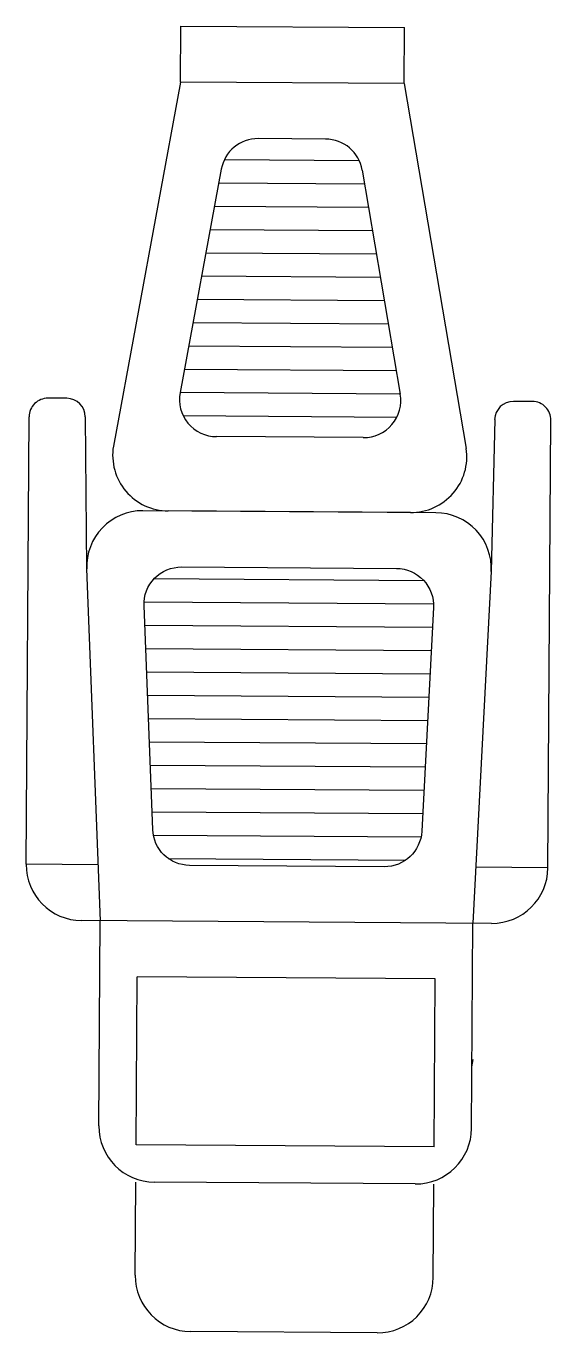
# Model space of a CAD drawing. Header units: inches. Extents: x 13.18 to 13.88, y 8.72 to 10.47.
import ezdxf

# ---------------------------------------------------------------- set-up
doc = ezdxf.new("R2010")
doc.units = ezdxf.units.IN
doc.header["$MEASUREMENT"] = 0
doc.layers.add('MOB', color=9, linetype='Continuous')

# ---------------------------------------------------------------- blocks, each defined once
blk = doc.blocks.new('*X2')
at = {"color": 0}
for p, q in [((91.0625, 15.9036), (91.0625, 16.1901)), ((91.0938, 15.8992), (91.0938, 16.1945)), ((91.125, 15.9048), (91.125, 16.189)), ((91.1562, 15.9103), (91.1562, 16.1834)), ((91.1875, 15.9158), (91.1875, 16.1779)), ((91.2188, 15.9214), (91.2188, 16.1723)), ((91.25, 15.9269), (91.25, 16.1668)), ((91.2812, 15.9325), (91.2812, 16.1612)), ((91.3125, 15.938), (91.3125, 16.1557)), ((91.3438, 15.9436), (91.3438, 16.1501)), ((91.375, 15.9491), (91.375, 16.1446)), ((91.4062, 15.9565), (91.4062, 16.1372))]:
    blk.add_line(p, q, dxfattribs=at)
blk = doc.blocks.new('*X1')
at = {"color": 0}
for p, q in [((90.7812, 15.8539), (90.7812, 16.2398)), ((90.8125, 15.8527), (90.8125, 16.241)), ((90.5, 15.8673), (90.5, 16.2265)), ((90.5312, 15.8653), (90.5312, 16.2284)), ((90.5625, 15.8638), (90.5625, 16.2299)), ((90.5938, 15.8624), (90.5938, 16.2313)), ((90.625, 15.861), (90.625, 16.2327)), ((90.6562, 15.8596), (90.6562, 16.2341)), ((90.6875, 15.8582), (90.6875, 16.2355)), ((90.7188, 15.8567), (90.7188, 16.237)), ((90.75, 15.8553), (90.75, 16.2384)), ((90.8438, 15.866), (90.8438, 16.2277)), ((90.4688, 15.8876), (90.4688, 16.2061))]:
    blk.add_line(p, q, dxfattribs=at)

msp = doc.modelspace()

# ---------------------------------------------------------------- linework, layer by layer
at = {"layer": 'MOB'}
for p, q in [((13.3841, 10.3941), (13.3846, 10.4691)), ((13.3846, 10.4691), (13.6846, 10.467)), ((13.6841, 10.392), (13.6846, 10.467)), ((13.3841, 10.3941), (13.2941, 9.9061)), ((13.6841, 10.392), (13.3841, 10.3941)), ((13.6841, 10.392), (13.7675, 9.9029)), ((13.5788, 10.3177), (13.4883, 10.3183)), ((13.4388, 10.2774), (13.3836, 9.9778)), ((13.6278, 10.2761), (13.679, 9.9758)), ((13.2316, 9.9701), (13.2062, 9.9702)), ((13.8562, 9.9659), (13.8308, 9.966)), ((13.177, 9.3454), (13.181, 9.9454)), ((13.2564, 9.9453), (13.2582, 9.7415)), ((13.8057, 9.9416), (13.8011, 9.7378)), ((13.877, 9.3407), (13.881, 9.9407)), ((13.6293, 9.9174), (13.4324, 9.9187)), ((13.7267, 9.8167), (13.3337, 9.8194)), ((13.6928, 9.817), (13.3676, 9.8192)), ((13.2582, 9.7415), (13.2765, 9.2698)), ((13.8011, 9.7378), (13.7765, 9.2664)), ((13.2736, 9.3448), (13.177, 9.3454)), ((13.877, 9.3407), (13.7804, 9.3414)), ((13.8015, 9.2662), (13.2515, 9.2699)), ((13.2746, 8.9948), (13.2765, 9.2698)), ((13.7746, 8.9914), (13.7765, 9.2664)), ((13.3245, 8.9694), (13.326, 9.1944)), ((13.726, 9.1917), (13.326, 9.1944)), ((13.7245, 8.9667), (13.726, 9.1917)), ((13.7762, 9.0838), (13.7744, 9.0739)), ((13.7245, 8.9667), (13.3245, 8.9694)), ((13.3233, 8.7944), (13.3241, 8.9194)), ((13.6991, 8.9169), (13.3491, 8.9193)), ((13.7233, 8.7917), (13.7241, 8.9167)), ((13.6478, 8.7172), (13.3978, 8.7189))]:
    msp.add_line(p, q, dxfattribs=at)
msp.add_lwpolyline([(13.3468, 9.392), (13.3352, 9.6921, -0.427581), (13.3855, 9.744), (13.6739, 9.7421, -0.427581), (13.7235, 9.6895), (13.7078, 9.3896, -0.400971), (13.6575, 9.3422), (13.3964, 9.3439, -0.400971)], format="xyb", close=True, dxfattribs=at)
for centre, radius, start, end in [((13.488, 10.2683), 0.05, 89.6131, 169.5501), ((13.5785, 10.2677), 0.05, 9.6762, 89.6131), ((13.206, 9.9452), 0.025, 89.6131, 179.6131), ((13.2314, 9.9451), 0.025, 0.5071, 89.6131), ((13.4327, 9.9687), 0.05, 169.5501, 269.6131), ((13.6297, 9.9674), 0.05, 269.6131, 9.6762), ((13.8306, 9.941), 0.025, 89.6131, 178.7192), ((13.856, 9.9409), 0.025, 359.6131, 89.6131), ((13.3681, 9.8941), 0.075, 170.867, 269.6131), ((13.6933, 9.892), 0.075, 269.6131, 8.3593), ((13.3332, 9.7444), 0.075, 89.6131, 182.2157), ((13.7262, 9.7417), 0.075, 357.0106, 89.6131), ((13.252, 9.3449), 0.075, 179.6131, 269.6131), ((13.802, 9.3412), 0.075, 269.6131, 359.6131), ((13.3496, 8.9943), 0.075, 179.6131, 269.6131), ((13.6996, 8.9919), 0.075, 269.6131, 359.6131), ((13.3983, 8.7939), 0.075, 179.6131, 269.6131), ((13.6483, 8.7922), 0.075, 269.6131, 359.6131)]:
    msp.add_arc(centre, radius, start, end, dxfattribs=at)

# ---------------------------------------------------------------- block references
at = {"layer": 'MOB', "xscale": -1, "rotation": 269.6131484374406}
for name in ['*X2', '*X1']:
    msp.add_blockref(name, (-3.1303, -81.0062), dxfattribs=at)

doc.saveas('drawing.dxf')
